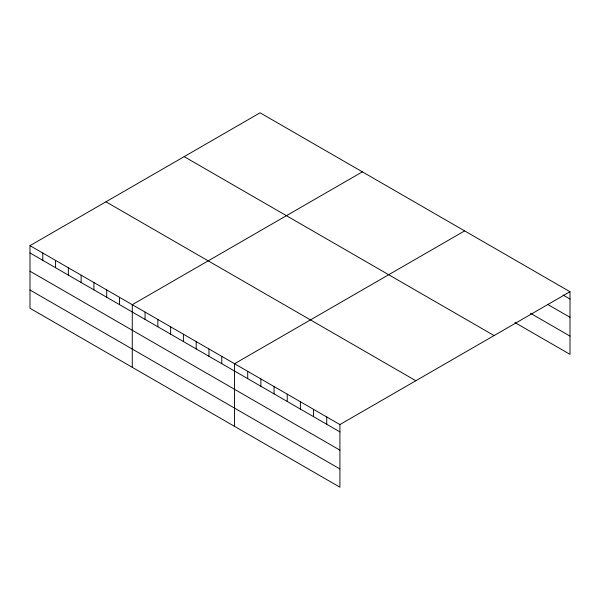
<?xml version="1.0" encoding="UTF-8"?>
<svg xmlns="http://www.w3.org/2000/svg" width="600" height="600" viewBox="0 0 600 600"><rect width="100%" height="100%" fill="white"/><g stroke="black" fill="none" stroke-linecap="round" stroke-linejoin="round"><path stroke-width="0.9" d="M30 245.647L339.907 424.567L339.907 487.2L30 308.272L30 245.647L260.093 112.8L570 291.728L570 354.353L514.987 322.597M362.362 171.847L132.27 304.688L132.27 367.32M464.632 230.895L234.54 363.735L234.54 426.36M339.907 424.567L570 291.728M563.025 295.02L570 299.048M547.53 304.327L570 317.295M530.49 313.29L570 336.105M184.163 156.637L494.07 335.565M105.93 201.81L415.838 380.73M30 252.96L339.907 431.888M30 271.215L339.907 450.143M30 290.017L339.907 468.945M326.737 416.963L326.737 424.283M313.567 409.357L313.567 416.678M300.397 401.752L300.397 409.072M287.228 394.155L287.228 401.467M274.058 386.55L274.058 393.862M260.88 378.945L260.88 386.265M247.71 371.34L247.71 378.66M221.76 356.355L221.76 363.675M208.972 348.975L208.972 356.295M196.192 341.595L196.192 348.907M183.405 334.215L183.405 341.528M170.625 326.827L170.625 334.147M157.837 319.447L157.837 326.767M145.058 312.067L145.058 319.388M119.49 297.308L119.49 304.627M106.703 289.928L106.703 297.248M93.922 282.548L93.922 289.868M81.135 275.168L81.135 282.487M68.355 267.788L68.355 275.108M55.568 260.407L55.568 267.72M42.787 253.028L42.787 260.34"/></g></svg>
